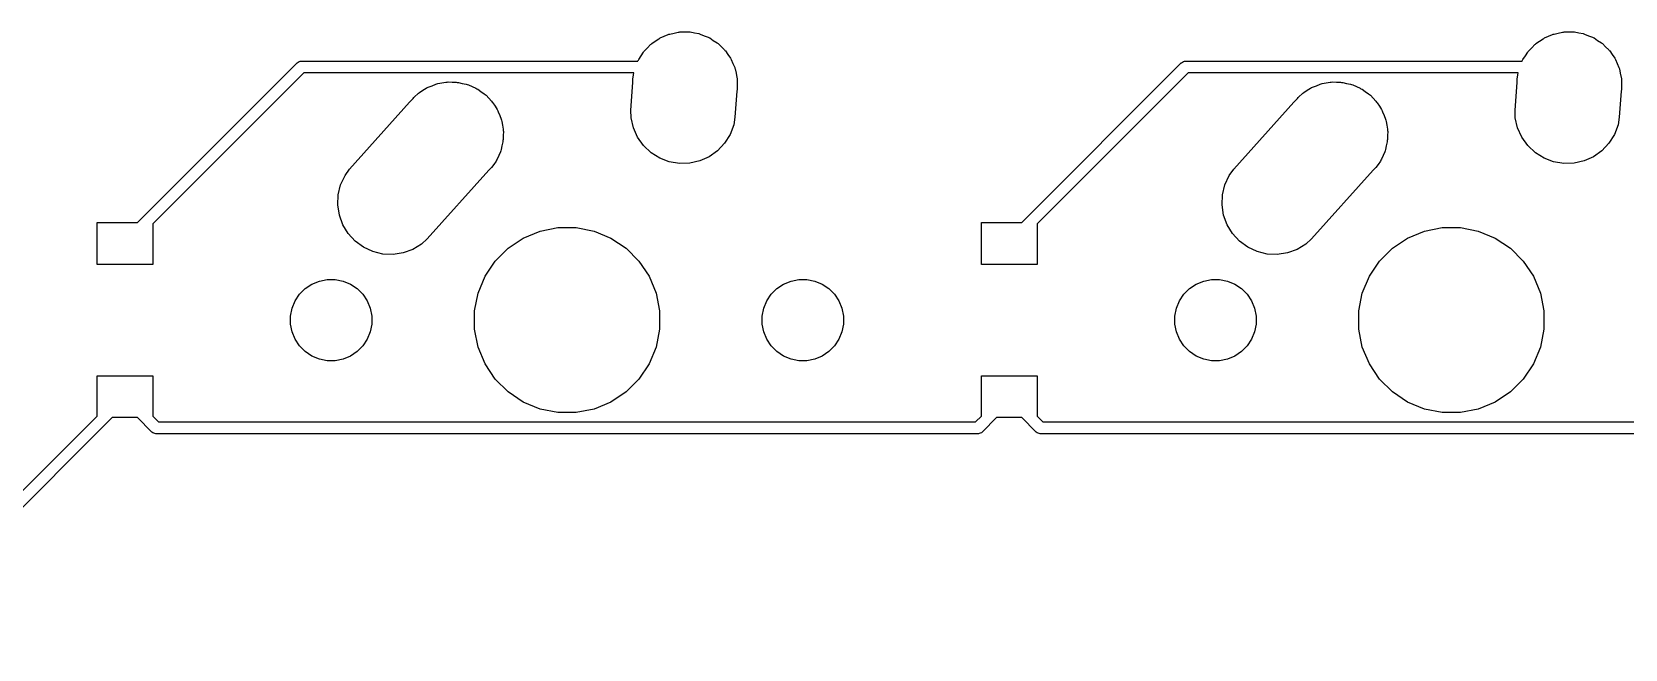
# Model space of a CAD drawing. Extents: x -662 to -203, y -195 to -58.
# Drawn here: x -298.64 to -264.32, y -71.43 to -58.13 of the extents above; entities that cross this region are included whole.
import ezdxf

# ---------------------------------------------------------------- set-up
doc = ezdxf.new("R2010")
doc.units = 0
doc.layers.add('BLACK', color=7, linetype='CONTINUOUS')

msp = doc.modelspace()

# ---------------------------------------------------------------- linework, layer by layer
at = {"layer": 'BLACK', "linetype": 'CONTINUOUS'}
for p, q in [((-285.292, -58.3844), (-285.214, -58.332)), ((-285.214, -58.332), (-285.137, -58.2773)), ((-285.137, -58.2773), (-285.122, -58.2705)), ((-285.122, -58.2705), (-285.108, -58.2612)), ((-285.108, -58.2612), (-285.021, -58.2251)), ((-285.021, -58.2251), (-284.935, -58.1865)), ((-284.935, -58.1865), (-284.919, -58.1828)), ((-284.919, -58.1828), (-284.903, -58.1764)), ((-284.903, -58.1764), (-284.811, -58.158)), ((-284.811, -58.158), (-284.719, -58.1369)), ((-284.719, -58.1369), (-284.702, -58.1364)), ((-284.702, -58.1364), (-284.686, -58.1332)), ((-284.686, -58.1332), (-284.592, -58.1332)), ((-284.592, -58.1332), (-284.497, -58.1304)), ((-284.497, -58.1304), (-284.481, -58.1332)), ((-284.481, -58.1332), (-284.464, -58.1332)), ((-284.464, -58.1332), (-284.372, -58.1516)), ((-284.372, -58.1516), (-284.279, -58.1673)), ((-284.279, -58.1673), (-284.263, -58.1732)), ((-284.263, -58.1732), (-284.247, -58.1764)), ((-284.247, -58.1764), (-284.16, -58.2125)), ((-284.16, -58.2125), (-284.072, -58.246)), ((-284.072, -58.246), (-284.058, -58.2549)), ((-284.058, -58.2549), (-284.042, -58.2612)), ((-284.042, -58.2612), (-283.964, -58.3136)), ((-283.964, -58.3136), (-283.884, -58.3637)), ((-266.242, -58.3844), (-266.164, -58.332)), ((-266.164, -58.332), (-266.087, -58.2773)), ((-266.087, -58.2773), (-266.072, -58.2705)), ((-266.072, -58.2705), (-266.058, -58.2612)), ((-266.058, -58.2612), (-265.971, -58.2251)), ((-265.971, -58.2251), (-265.885, -58.1865)), ((-265.885, -58.1865), (-265.869, -58.1828)), ((-265.869, -58.1828), (-265.853, -58.1764)), ((-265.853, -58.1764), (-265.761, -58.158)), ((-265.761, -58.158), (-265.669, -58.1369)), ((-265.669, -58.1369), (-265.652, -58.1364)), ((-265.652, -58.1364), (-265.636, -58.1332)), ((-265.636, -58.1332), (-265.542, -58.1332)), ((-265.542, -58.1332), (-265.447, -58.1304)), ((-265.447, -58.1304), (-265.431, -58.1332)), ((-265.431, -58.1332), (-265.414, -58.1332)), ((-265.414, -58.1332), (-265.322, -58.1516)), ((-265.322, -58.1516), (-265.229, -58.1673)), ((-265.229, -58.1673), (-265.213, -58.1732)), ((-265.213, -58.1732), (-265.197, -58.1764)), ((-265.197, -58.1764), (-265.11, -58.2125)), ((-265.11, -58.2125), (-265.022, -58.246)), ((-265.022, -58.246), (-265.008, -58.2549)), ((-265.008, -58.2549), (-264.992, -58.2612)), ((-264.992, -58.2612), (-264.914, -58.3136)), ((-264.914, -58.3136), (-264.834, -58.3637)), ((-285.572, -58.7253), (-285.52, -58.6469)), ((-285.52, -58.6469), (-285.47, -58.567)), ((-285.47, -58.567), (-285.458, -58.5549)), ((-285.458, -58.5549), (-285.449, -58.5411)), ((-285.449, -58.5411), (-285.382, -58.4744)), ((-285.382, -58.4744), (-285.318, -58.4058)), ((-285.318, -58.4058), (-285.304, -58.3961)), ((-285.304, -58.3961), (-285.292, -58.3844)), ((-283.884, -58.3637), (-283.872, -58.3751)), ((-283.872, -58.3751), (-283.858, -58.3844)), ((-283.858, -58.3844), (-283.791, -58.451)), ((-283.791, -58.451), (-283.723, -58.5157)), ((-283.723, -58.5157), (-283.713, -58.5293)), ((-283.713, -58.5293), (-283.701, -58.5411)), ((-283.701, -58.5411), (-283.649, -58.6195)), ((-283.649, -58.6195), (-283.594, -58.6963)), ((-266.522, -58.7253), (-266.47, -58.6469)), ((-266.47, -58.6469), (-266.42, -58.567)), ((-266.42, -58.567), (-266.408, -58.5549)), ((-266.408, -58.5549), (-266.399, -58.5411)), ((-266.399, -58.5411), (-266.332, -58.4744)), ((-266.332, -58.4744), (-266.268, -58.4058)), ((-266.268, -58.4058), (-266.254, -58.3961)), ((-266.254, -58.3961), (-266.242, -58.3844)), ((-264.834, -58.3637), (-264.822, -58.3751)), ((-264.822, -58.3751), (-264.808, -58.3844)), ((-264.808, -58.3844), (-264.741, -58.451)), ((-264.741, -58.451), (-264.673, -58.5157)), ((-264.673, -58.5157), (-264.663, -58.5293)), ((-264.663, -58.5293), (-264.651, -58.5411)), ((-264.651, -58.5411), (-264.599, -58.6195)), ((-264.599, -58.6195), (-264.544, -58.6963)), ((-296.37, -62.2382), (-292.932, -58.8008)), ((-292.786, -59.0132), (-296.04, -62.2678)), ((-292.932, -58.8008), (-292.928, -58.796)), ((-292.928, -58.796), (-292.909, -58.7801)), ((-292.909, -58.7801), (-292.887, -58.7683)), ((-292.887, -58.7683), (-292.863, -58.761)), ((-292.863, -58.761), (-292.844, -58.7592)), ((-292.844, -58.7592), (-292.838, -58.7586)), ((-292.844, -58.7592), (-292.844, -58.7592)), ((-292.838, -58.7586), (-292.832, -58.7592)), ((-292.832, -58.7592), (-285.589, -58.7592)), ((-285.675, -59.0132), (-292.786, -59.0132)), ((-285.682, -59.0549), (-285.675, -59.0132)), ((-285.589, -58.7592), (-285.587, -58.7548)), ((-285.587, -58.7548), (-285.579, -58.7407)), ((-285.579, -58.7407), (-285.572, -58.7253)), ((-283.594, -58.6963), (-283.588, -58.7115)), ((-283.588, -58.7115), (-283.578, -58.7253)), ((-283.578, -58.7253), (-283.542, -58.8125)), ((-283.542, -58.8125), (-283.504, -58.8985)), ((-283.504, -58.8985), (-283.5, -58.9147)), ((-283.5, -58.9147), (-283.493, -58.93)), ((-283.493, -58.93), (-283.475, -59.0226)), ((-283.475, -59.0226), (-283.454, -59.1145)), ((-277.32, -62.2382), (-273.882, -58.8008)), ((-273.736, -59.0132), (-276.99, -62.2678)), ((-273.882, -58.8008), (-273.878, -58.796)), ((-273.878, -58.796), (-273.859, -58.7801)), ((-273.859, -58.7801), (-273.837, -58.7683)), ((-273.837, -58.7683), (-273.813, -58.761)), ((-273.813, -58.761), (-273.794, -58.7592)), ((-273.794, -58.7592), (-273.788, -58.7586)), ((-273.794, -58.7592), (-273.794, -58.7592)), ((-273.788, -58.7586), (-273.782, -58.7592)), ((-273.782, -58.7592), (-266.539, -58.7592)), ((-266.625, -59.0132), (-273.736, -59.0132)), ((-266.632, -59.0549), (-266.625, -59.0132)), ((-266.539, -58.7592), (-266.537, -58.7548)), ((-266.537, -58.7548), (-266.529, -58.7407)), ((-266.529, -58.7407), (-266.522, -58.7253)), ((-264.544, -58.6963), (-264.538, -58.7115)), ((-264.538, -58.7115), (-264.528, -58.7253)), ((-264.528, -58.7253), (-264.492, -58.8125)), ((-264.492, -58.8125), (-264.454, -58.8985)), ((-264.454, -58.8985), (-264.45, -58.9147)), ((-264.45, -58.9147), (-264.443, -58.93)), ((-264.443, -58.93), (-264.425, -59.0226)), ((-264.425, -59.0226), (-264.404, -59.1145)), ((-290.22, -59.389), (-290.148, -59.3412)), ((-290.148, -59.3412), (-290.125, -59.3317)), ((-290.125, -59.3317), (-290.104, -59.3187)), ((-290.104, -59.3187), (-290.023, -59.2894)), ((-290.023, -59.2894), (-289.943, -59.2564)), ((-289.943, -59.2564), (-289.919, -59.2516)), ((-289.919, -59.2516), (-289.895, -59.243)), ((-289.895, -59.243), (-289.81, -59.23)), ((-289.81, -59.23), (-289.726, -59.2132)), ((-289.726, -59.2132), (-289.701, -59.2132)), ((-289.701, -59.2132), (-289.676, -59.2094)), ((-289.676, -59.2094), (-289.59, -59.2132)), ((-289.59, -59.2132), (-289.504, -59.2132)), ((-289.504, -59.2132), (-289.48, -59.2181)), ((-289.48, -59.2181), (-289.455, -59.2192)), ((-289.455, -59.2192), (-289.371, -59.2397)), ((-289.371, -59.2397), (-289.287, -59.2564)), ((-289.287, -59.2564), (-289.264, -59.266)), ((-289.264, -59.266), (-289.24, -59.2719)), ((-289.24, -59.2719), (-289.162, -59.3083)), ((-289.162, -59.3083), (-289.082, -59.3412)), ((-289.082, -59.3412), (-289.062, -59.3551)), ((-289.062, -59.3551), (-289.039, -59.3657)), ((-289.039, -59.3657), (-288.97, -59.4166)), ((-285.741, -59.8159), (-285.7, -59.2195)), ((-285.7, -59.1474), (-285.682, -59.0549)), ((-285.7, -59.2195), (-285.7, -59.1474)), ((-283.45, -59.369), (-283.458, -59.4072)), ((-283.454, -59.1145), (-283.453, -59.1311)), ((-283.453, -59.1311), (-283.45, -59.1474)), ((-283.45, -59.1474), (-283.45, -59.2417)), ((-283.45, -59.2417), (-283.449, -59.2805)), ((-283.449, -59.2805), (-283.45, -59.2969)), ((-283.45, -59.2969), (-283.45, -59.369)), ((-271.17, -59.389), (-271.098, -59.3412)), ((-271.098, -59.3412), (-271.075, -59.3317)), ((-271.075, -59.3317), (-271.054, -59.3187)), ((-271.054, -59.3187), (-270.973, -59.2894)), ((-270.973, -59.2894), (-270.893, -59.2564)), ((-270.893, -59.2564), (-270.869, -59.2516)), ((-270.869, -59.2516), (-270.845, -59.243)), ((-270.845, -59.243), (-270.76, -59.23)), ((-270.76, -59.23), (-270.676, -59.2132)), ((-270.676, -59.2132), (-270.651, -59.2132)), ((-270.651, -59.2132), (-270.626, -59.2094)), ((-270.626, -59.2094), (-270.54, -59.2132)), ((-270.54, -59.2132), (-270.454, -59.2132)), ((-270.454, -59.2132), (-270.43, -59.2181)), ((-270.43, -59.2181), (-270.405, -59.2192)), ((-270.405, -59.2192), (-270.321, -59.2397)), ((-270.321, -59.2397), (-270.237, -59.2564)), ((-270.237, -59.2564), (-270.214, -59.266)), ((-270.214, -59.266), (-270.19, -59.2719)), ((-270.19, -59.2719), (-270.112, -59.3083)), ((-270.112, -59.3083), (-270.032, -59.3412)), ((-270.032, -59.3412), (-270.012, -59.3551)), ((-270.012, -59.3551), (-269.989, -59.3657)), ((-269.989, -59.3657), (-269.92, -59.4166)), ((-266.691, -59.8159), (-266.65, -59.2195)), ((-266.65, -59.1474), (-266.632, -59.0549)), ((-266.65, -59.2195), (-266.65, -59.1474)), ((-264.4, -59.369), (-264.408, -59.4072)), ((-264.404, -59.1145), (-264.403, -59.1311)), ((-264.403, -59.1311), (-264.4, -59.1474)), ((-264.4, -59.1474), (-264.4, -59.2417)), ((-264.4, -59.2417), (-264.399, -59.2805)), ((-264.399, -59.2805), (-264.4, -59.2969)), ((-264.4, -59.2969), (-264.4, -59.369)), ((-291.8, -61.088), (-290.506, -59.6465)), ((-290.506, -59.6465), (-290.489, -59.6211)), ((-290.489, -59.6211), (-290.432, -59.5642)), ((-290.432, -59.5642), (-290.416, -59.5457)), ((-290.416, -59.5457), (-290.393, -59.5252)), ((-290.393, -59.5252), (-290.332, -59.4644)), ((-290.332, -59.4644), (-290.312, -59.4505)), ((-290.312, -59.4505), (-290.293, -59.4336)), ((-290.293, -59.4336), (-290.22, -59.389)), ((-288.97, -59.4166), (-288.898, -59.4644)), ((-288.898, -59.4644), (-288.88, -59.482)), ((-288.88, -59.482), (-288.86, -59.4968)), ((-288.86, -59.4968), (-288.802, -59.5603)), ((-288.802, -59.5603), (-288.741, -59.6211)), ((-288.741, -59.6211), (-288.728, -59.6418)), ((-288.728, -59.6418), (-288.711, -59.6603)), ((-288.711, -59.6603), (-288.666, -59.7338)), ((-283.458, -59.4072), (-283.497, -59.9707)), ((-272.75, -61.088), (-271.456, -59.6465)), ((-271.456, -59.6465), (-271.439, -59.6211)), ((-271.439, -59.6211), (-271.382, -59.5642)), ((-271.382, -59.5642), (-271.366, -59.5457)), ((-271.366, -59.5457), (-271.343, -59.5252)), ((-271.343, -59.5252), (-271.282, -59.4644)), ((-271.282, -59.4644), (-271.262, -59.4505)), ((-271.262, -59.4505), (-271.243, -59.4336)), ((-271.243, -59.4336), (-271.17, -59.389)), ((-269.92, -59.4166), (-269.848, -59.4644)), ((-269.848, -59.4644), (-269.83, -59.482)), ((-269.83, -59.482), (-269.81, -59.4968)), ((-269.81, -59.4968), (-269.752, -59.5603)), ((-269.752, -59.5603), (-269.691, -59.6211)), ((-269.691, -59.6211), (-269.678, -59.6418)), ((-269.678, -59.6418), (-269.661, -59.6603)), ((-269.661, -59.6603), (-269.616, -59.7338)), ((-264.408, -59.4072), (-264.447, -59.9707)), ((-288.666, -59.7338), (-288.618, -59.8053)), ((-288.618, -59.8053), (-288.609, -59.8284)), ((-288.609, -59.8284), (-288.596, -59.8498)), ((-288.596, -59.8498), (-288.566, -59.9306)), ((-288.566, -59.9306), (-288.533, -60.01)), ((-288.533, -60.01), (-288.529, -60.0345)), ((-288.529, -60.0345), (-288.52, -60.058)), ((-288.52, -60.058), (-288.507, -60.1431)), ((-285.737, -59.9819), (-285.741, -59.8159)), ((-285.687, -60.1979), (-285.737, -59.9819)), ((-283.497, -59.9707), (-283.524, -60.1345)), ((-269.616, -59.7338), (-269.568, -59.8053)), ((-269.568, -59.8053), (-269.559, -59.8284)), ((-269.559, -59.8284), (-269.546, -59.8498)), ((-269.546, -59.8498), (-269.516, -59.9306)), ((-269.516, -59.9306), (-269.483, -60.01)), ((-269.483, -60.01), (-269.479, -60.0345)), ((-269.479, -60.0345), (-269.47, -60.058)), ((-269.47, -60.058), (-269.457, -60.1431)), ((-266.687, -59.9819), (-266.691, -59.8159)), ((-266.637, -60.1979), (-266.687, -59.9819)), ((-264.447, -59.9707), (-264.474, -60.1345)), ((-288.507, -60.1431), (-288.49, -60.2274)), ((-288.49, -60.2274), (-288.49, -60.2524)), ((-288.49, -60.2524), (-288.486, -60.2771)), ((-288.486, -60.2771), (-288.49, -60.363)), ((-288.49, -60.363), (-288.49, -60.449)), ((-285.596, -60.4001), (-285.687, -60.1979)), ((-285.468, -60.5807), (-285.596, -60.4001)), ((-283.603, -60.3416), (-283.721, -60.5294)), ((-283.524, -60.1345), (-283.603, -60.3416)), ((-269.457, -60.1431), (-269.44, -60.2274)), ((-269.44, -60.2274), (-269.44, -60.2524)), ((-269.44, -60.2524), (-269.436, -60.2771)), ((-269.436, -60.2771), (-269.44, -60.363)), ((-269.44, -60.363), (-269.44, -60.449)), ((-266.546, -60.4001), (-266.637, -60.1979)), ((-266.418, -60.5807), (-266.546, -60.4001)), ((-264.553, -60.3416), (-264.671, -60.5294)), ((-264.474, -60.1345), (-264.553, -60.3416)), ((-288.549, -60.7137), (-288.585, -60.7917)), ((-288.543, -60.6894), (-288.549, -60.7137)), ((-288.533, -60.6663), (-288.543, -60.6894)), ((-288.517, -60.582), (-288.533, -60.6663)), ((-288.496, -60.4985), (-288.517, -60.582)), ((-288.495, -60.4735), (-288.496, -60.4985)), ((-288.49, -60.449), (-288.495, -60.4735)), ((-285.306, -60.7327), (-285.468, -60.5807)), ((-285.119, -60.8504), (-285.306, -60.7327)), ((-283.873, -60.6906), (-284.053, -60.8191)), ((-283.721, -60.5294), (-283.873, -60.6906)), ((-269.499, -60.7137), (-269.535, -60.7917)), ((-269.493, -60.6894), (-269.499, -60.7137)), ((-269.483, -60.6663), (-269.493, -60.6894)), ((-269.467, -60.582), (-269.483, -60.6663)), ((-269.446, -60.4985), (-269.467, -60.582)), ((-269.445, -60.4735), (-269.446, -60.4985)), ((-269.44, -60.449), (-269.445, -60.4735)), ((-266.256, -60.7327), (-266.418, -60.5807)), ((-266.069, -60.8504), (-266.256, -60.7327)), ((-264.823, -60.6906), (-265.003, -60.8191)), ((-264.671, -60.5294), (-264.823, -60.6906)), ((-291.898, -61.2219), (-291.8, -61.088)), ((-288.741, -61.0553), (-288.798, -61.1121)), ((-288.694, -60.9839), (-288.741, -61.0553)), ((-288.643, -60.9145), (-288.694, -60.9839)), ((-288.632, -60.8918), (-288.643, -60.9145)), ((-288.618, -60.8711), (-288.632, -60.8918)), ((-288.585, -60.7917), (-288.618, -60.8711)), ((-284.912, -60.9291), (-285.119, -60.8504)), ((-284.693, -60.966), (-284.912, -60.9291)), ((-284.472, -60.9595), (-284.693, -60.966)), ((-284.256, -60.9099), (-284.472, -60.9595)), ((-284.053, -60.8191), (-284.256, -60.9099)), ((-272.848, -61.2219), (-272.75, -61.088)), ((-269.691, -61.0553), (-269.748, -61.1121)), ((-269.644, -60.9839), (-269.691, -61.0553)), ((-269.593, -60.9145), (-269.644, -60.9839)), ((-269.582, -60.8918), (-269.593, -60.9145)), ((-269.568, -60.8711), (-269.582, -60.8918)), ((-269.535, -60.7917), (-269.568, -60.8711)), ((-265.862, -60.9291), (-266.069, -60.8504)), ((-265.643, -60.966), (-265.862, -60.9291)), ((-265.422, -60.9595), (-265.643, -60.966)), ((-265.206, -60.9099), (-265.422, -60.9595)), ((-265.003, -60.8191), (-265.206, -60.9099)), ((-292.044, -61.6379), (-291.992, -61.4227)), ((-291.992, -61.4227), (-291.898, -61.2219)), ((-288.798, -61.1121), (-290.125, -62.5907)), ((-272.994, -61.6379), (-272.942, -61.4227)), ((-272.942, -61.4227), (-272.848, -61.2219)), ((-269.748, -61.1121), (-271.075, -62.5907)), ((-292.054, -61.8593), (-292.044, -61.6379)), ((-273.004, -61.8593), (-272.994, -61.6379)), ((-292.02, -62.0784), (-292.054, -61.8593)), ((-291.945, -62.2866), (-292.02, -62.0784)), ((-272.97, -62.0784), (-273.004, -61.8593)), ((-272.895, -62.2866), (-272.97, -62.0784)), ((-297.24, -63.1382), (-297.24, -62.2382)), ((-297.24, -62.2382), (-296.37, -62.2382)), ((-296.04, -62.2678), (-296.04, -63.1382)), ((-291.83, -62.4761), (-291.945, -62.2866)), ((-288.06, -62.5712), (-287.697, -62.4209)), ((-287.697, -62.4209), (-287.312, -62.3443)), ((-287.312, -62.3443), (-286.919, -62.3443)), ((-286.919, -62.3443), (-286.534, -62.4209)), ((-286.534, -62.4209), (-286.171, -62.5712)), ((-278.19, -63.1382), (-278.19, -62.2382)), ((-278.19, -62.2382), (-277.32, -62.2382)), ((-276.99, -62.2678), (-276.99, -63.1382)), ((-272.78, -62.4761), (-272.895, -62.2866)), ((-269.01, -62.5712), (-268.647, -62.4209)), ((-268.647, -62.4209), (-268.262, -62.3443)), ((-268.262, -62.3443), (-267.869, -62.3443)), ((-267.869, -62.3443), (-267.484, -62.4209)), ((-267.484, -62.4209), (-267.121, -62.5712)), ((-291.68, -62.6396), (-291.83, -62.4761)), ((-291.502, -62.7707), (-291.68, -62.6396)), ((-291.301, -62.8645), (-291.502, -62.7707)), ((-290.247, -62.7028), (-290.437, -62.8177)), ((-290.125, -62.5907), (-290.247, -62.7028)), ((-288.664, -63.0672), (-288.386, -62.7894)), ((-288.386, -62.7894), (-288.06, -62.5712)), ((-286.171, -62.5712), (-285.844, -62.7894)), ((-285.844, -62.7894), (-285.566, -63.0672)), ((-272.63, -62.6396), (-272.78, -62.4761)), ((-272.452, -62.7707), (-272.63, -62.6396)), ((-272.251, -62.8645), (-272.452, -62.7707)), ((-271.197, -62.7028), (-271.387, -62.8177)), ((-271.075, -62.5907), (-271.197, -62.7028)), ((-269.614, -63.0672), (-269.336, -62.7894)), ((-269.336, -62.7894), (-269.01, -62.5712)), ((-267.121, -62.5712), (-266.794, -62.7894)), ((-266.794, -62.7894), (-266.516, -63.0672)), ((-296.04, -63.1382), (-297.24, -63.1382)), ((-291.086, -62.9172), (-291.301, -62.8645)), ((-290.864, -62.927), (-291.086, -62.9172)), ((-290.645, -62.8934), (-290.864, -62.927)), ((-290.437, -62.8177), (-290.645, -62.8934)), ((-288.882, -63.3937), (-288.664, -63.0672)), ((-285.566, -63.0672), (-285.348, -63.3937)), ((-276.99, -63.1382), (-278.19, -63.1382)), ((-272.036, -62.9172), (-272.251, -62.8645)), ((-271.814, -62.927), (-272.036, -62.9172)), ((-271.595, -62.8934), (-271.814, -62.927)), ((-271.387, -62.8177), (-271.595, -62.8934)), ((-269.832, -63.3937), (-269.614, -63.0672)), ((-266.516, -63.0672), (-266.298, -63.3937)), ((-292.45, -63.4968), (-292.281, -63.4632)), ((-292.281, -63.4632), (-292.109, -63.4632)), ((-292.109, -63.4632), (-291.94, -63.4968)), ((-289.033, -63.7566), (-288.882, -63.3937)), ((-285.348, -63.3937), (-285.198, -63.7566)), ((-282.29, -63.4968), (-282.121, -63.4632)), ((-282.121, -63.4632), (-281.949, -63.4632)), ((-281.949, -63.4632), (-281.78, -63.4968)), ((-273.4, -63.4968), (-273.231, -63.4632)), ((-273.231, -63.4632), (-273.059, -63.4632)), ((-273.059, -63.4632), (-272.89, -63.4968)), ((-269.983, -63.7566), (-269.832, -63.3937)), ((-266.298, -63.3937), (-266.148, -63.7566)), ((-292.971, -63.9237), (-292.875, -63.7804)), ((-292.875, -63.7804), (-292.753, -63.6585)), ((-292.753, -63.6585), (-292.61, -63.5628)), ((-292.61, -63.5628), (-292.45, -63.4968)), ((-291.94, -63.4968), (-291.781, -63.5628)), ((-291.781, -63.5628), (-291.637, -63.6585)), ((-291.637, -63.6585), (-291.516, -63.7804)), ((-291.516, -63.7804), (-291.42, -63.9237)), ((-289.109, -64.1418), (-289.033, -63.7566)), ((-285.198, -63.7566), (-285.121, -64.1418)), ((-282.811, -63.9237), (-282.715, -63.7804)), ((-282.715, -63.7804), (-282.593, -63.6585)), ((-282.593, -63.6585), (-282.45, -63.5628)), ((-282.45, -63.5628), (-282.29, -63.4968)), ((-281.78, -63.4968), (-281.621, -63.5628)), ((-281.621, -63.5628), (-281.477, -63.6585)), ((-281.477, -63.6585), (-281.356, -63.7804)), ((-281.356, -63.7804), (-281.26, -63.9237)), ((-273.921, -63.9237), (-273.825, -63.7804)), ((-273.825, -63.7804), (-273.703, -63.6585)), ((-273.703, -63.6585), (-273.56, -63.5628)), ((-273.56, -63.5628), (-273.4, -63.4968)), ((-272.89, -63.4968), (-272.731, -63.5628)), ((-272.731, -63.5628), (-272.587, -63.6585)), ((-272.587, -63.6585), (-272.466, -63.7804)), ((-272.466, -63.7804), (-272.37, -63.9237)), ((-270.059, -64.1418), (-269.983, -63.7566)), ((-266.148, -63.7566), (-266.071, -64.1418)), ((-293.07, -64.252), (-293.037, -64.083)), ((-293.037, -64.083), (-292.971, -63.9237)), ((-291.42, -63.9237), (-291.354, -64.083)), ((-291.354, -64.083), (-291.32, -64.252)), ((-289.109, -64.5346), (-289.109, -64.1418)), ((-285.121, -64.1418), (-285.121, -64.5346)), ((-282.91, -64.252), (-282.877, -64.083)), ((-282.877, -64.083), (-282.811, -63.9237)), ((-281.26, -63.9237), (-281.194, -64.083)), ((-281.194, -64.083), (-281.16, -64.252)), ((-274.02, -64.252), (-273.987, -64.083)), ((-273.987, -64.083), (-273.921, -63.9237)), ((-272.37, -63.9237), (-272.304, -64.083)), ((-272.304, -64.083), (-272.27, -64.252)), ((-270.059, -64.5346), (-270.059, -64.1418)), ((-266.071, -64.1418), (-266.071, -64.5346)), ((-293.07, -64.4244), (-293.07, -64.252)), ((-293.037, -64.5934), (-293.07, -64.4244)), ((-291.32, -64.4244), (-291.354, -64.5934)), ((-291.32, -64.252), (-291.32, -64.4244)), ((-282.91, -64.4244), (-282.91, -64.252)), ((-282.877, -64.5934), (-282.91, -64.4244)), ((-281.16, -64.4244), (-281.194, -64.5934)), ((-281.16, -64.252), (-281.16, -64.4244)), ((-274.02, -64.4244), (-274.02, -64.252)), ((-273.987, -64.5934), (-274.02, -64.4244)), ((-272.27, -64.4244), (-272.304, -64.5934)), ((-272.27, -64.252), (-272.27, -64.4244)), ((-292.971, -64.7527), (-293.037, -64.5934)), ((-292.875, -64.896), (-292.971, -64.7527)), ((-291.42, -64.7527), (-291.516, -64.896)), ((-291.354, -64.5934), (-291.42, -64.7527)), ((-289.033, -64.9198), (-289.109, -64.5346)), ((-285.121, -64.5346), (-285.198, -64.9198)), ((-282.811, -64.7527), (-282.877, -64.5934)), ((-282.715, -64.896), (-282.811, -64.7527)), ((-281.26, -64.7527), (-281.356, -64.896)), ((-281.194, -64.5934), (-281.26, -64.7527)), ((-273.921, -64.7527), (-273.987, -64.5934)), ((-273.825, -64.896), (-273.921, -64.7527)), ((-272.37, -64.7527), (-272.466, -64.896)), ((-272.304, -64.5934), (-272.37, -64.7527)), ((-269.983, -64.9198), (-270.059, -64.5346)), ((-266.071, -64.5346), (-266.148, -64.9198)), ((-292.753, -65.0179), (-292.875, -64.896)), ((-292.61, -65.1136), (-292.753, -65.0179)), ((-292.45, -65.1796), (-292.61, -65.1136)), ((-292.281, -65.2132), (-292.45, -65.1796)), ((-291.94, -65.1796), (-292.109, -65.2132)), ((-291.781, -65.1136), (-291.94, -65.1796)), ((-291.637, -65.0179), (-291.781, -65.1136)), ((-291.516, -64.896), (-291.637, -65.0179)), ((-288.882, -65.2827), (-289.033, -64.9198)), ((-285.198, -64.9198), (-285.348, -65.2827)), ((-282.593, -65.0179), (-282.715, -64.896)), ((-282.45, -65.1136), (-282.593, -65.0179)), ((-282.29, -65.1796), (-282.45, -65.1136)), ((-282.121, -65.2132), (-282.29, -65.1796)), ((-281.78, -65.1796), (-281.949, -65.2132)), ((-281.621, -65.1136), (-281.78, -65.1796)), ((-281.477, -65.0179), (-281.621, -65.1136)), ((-281.356, -64.896), (-281.477, -65.0179)), ((-273.703, -65.0179), (-273.825, -64.896)), ((-273.56, -65.1136), (-273.703, -65.0179)), ((-273.4, -65.1796), (-273.56, -65.1136)), ((-273.231, -65.2132), (-273.4, -65.1796)), ((-272.89, -65.1796), (-273.059, -65.2132)), ((-272.731, -65.1136), (-272.89, -65.1796)), ((-272.587, -65.0179), (-272.731, -65.1136)), ((-272.466, -64.896), (-272.587, -65.0179)), ((-269.832, -65.2827), (-269.983, -64.9198)), ((-266.148, -64.9198), (-266.298, -65.2827)), ((-297.24, -66.4086), (-297.24, -65.5382)), ((-297.24, -65.5382), (-296.04, -65.5382)), ((-296.04, -65.5382), (-296.04, -66.4086)), ((-292.109, -65.2132), (-292.281, -65.2132)), ((-288.664, -65.6092), (-288.882, -65.2827)), ((-285.348, -65.2827), (-285.566, -65.6092)), ((-281.949, -65.2132), (-282.121, -65.2132)), ((-278.19, -66.4086), (-278.19, -65.5382)), ((-278.19, -65.5382), (-276.99, -65.5382)), ((-276.99, -65.5382), (-276.99, -66.4086)), ((-273.059, -65.2132), (-273.231, -65.2132)), ((-269.614, -65.6092), (-269.832, -65.2827)), ((-266.298, -65.2827), (-266.516, -65.6092)), ((-288.386, -65.887), (-288.664, -65.6092)), ((-288.06, -66.1052), (-288.386, -65.887)), ((-285.844, -65.887), (-286.171, -66.1052)), ((-285.566, -65.6092), (-285.844, -65.887)), ((-269.336, -65.887), (-269.614, -65.6092)), ((-269.01, -66.1052), (-269.336, -65.887)), ((-266.794, -65.887), (-267.121, -66.1052)), ((-266.516, -65.6092), (-266.794, -65.887)), ((-287.697, -66.2555), (-288.06, -66.1052)), ((-286.171, -66.1052), (-286.534, -66.2555)), ((-268.647, -66.2555), (-269.01, -66.1052)), ((-267.121, -66.1052), (-267.484, -66.2555)), ((-302.046, -71.2138), (-297.24, -66.4086)), ((-296.911, -66.4382), (-301.899, -71.4262)), ((-296.37, -66.4382), (-296.911, -66.4382)), ((-296.064, -66.7445), (-296.37, -66.4382)), ((-296.04, -66.4086), (-295.917, -66.5321)), ((-295.917, -66.5321), (-278.314, -66.5321)), ((-287.312, -66.3321), (-287.697, -66.2555)), ((-286.919, -66.3321), (-287.312, -66.3321)), ((-286.534, -66.2555), (-286.919, -66.3321)), ((-278.314, -66.5321), (-278.19, -66.4086)), ((-277.861, -66.4382), (-278.167, -66.7445)), ((-277.32, -66.4382), (-277.861, -66.4382)), ((-277.014, -66.7445), (-277.32, -66.4382)), ((-276.99, -66.4086), (-276.867, -66.5321)), ((-276.867, -66.5321), (-240.214, -66.5321)), ((-268.262, -66.3321), (-268.647, -66.2555)), ((-267.869, -66.3321), (-268.262, -66.3321)), ((-267.484, -66.2555), (-267.869, -66.3321)), ((-296.06, -66.7493), (-296.064, -66.7445)), ((-296.04, -66.7652), (-296.06, -66.7493)), ((-296.018, -66.777), (-296.04, -66.7652)), ((-295.994, -66.7843), (-296.018, -66.777)), ((-295.976, -66.7861), (-295.994, -66.7843)), ((-295.969, -66.7867), (-295.976, -66.7861)), ((-295.976, -66.7861), (-295.976, -66.7861)), ((-295.963, -66.7861), (-295.969, -66.7867)), ((-278.267, -66.7861), (-295.963, -66.7861)), ((-278.261, -66.7867), (-278.267, -66.7861)), ((-278.255, -66.7861), (-278.261, -66.7867)), ((-278.236, -66.7843), (-278.255, -66.7861)), ((-278.212, -66.777), (-278.236, -66.7843)), ((-278.19, -66.7652), (-278.212, -66.777)), ((-278.171, -66.7493), (-278.19, -66.7652)), ((-278.167, -66.7445), (-278.171, -66.7493)), ((-277.01, -66.7493), (-277.014, -66.7445)), ((-276.99, -66.7652), (-277.01, -66.7493)), ((-276.968, -66.777), (-276.99, -66.7652)), ((-276.944, -66.7843), (-276.968, -66.777)), ((-276.926, -66.7861), (-276.944, -66.7843)), ((-276.919, -66.7867), (-276.926, -66.7861)), ((-276.926, -66.7861), (-276.926, -66.7861)), ((-276.913, -66.7861), (-276.919, -66.7867)), ((-240.167, -66.7861), (-276.913, -66.7861))]:
    msp.add_line(p, q, dxfattribs=at)

doc.saveas('drawing.dxf')
